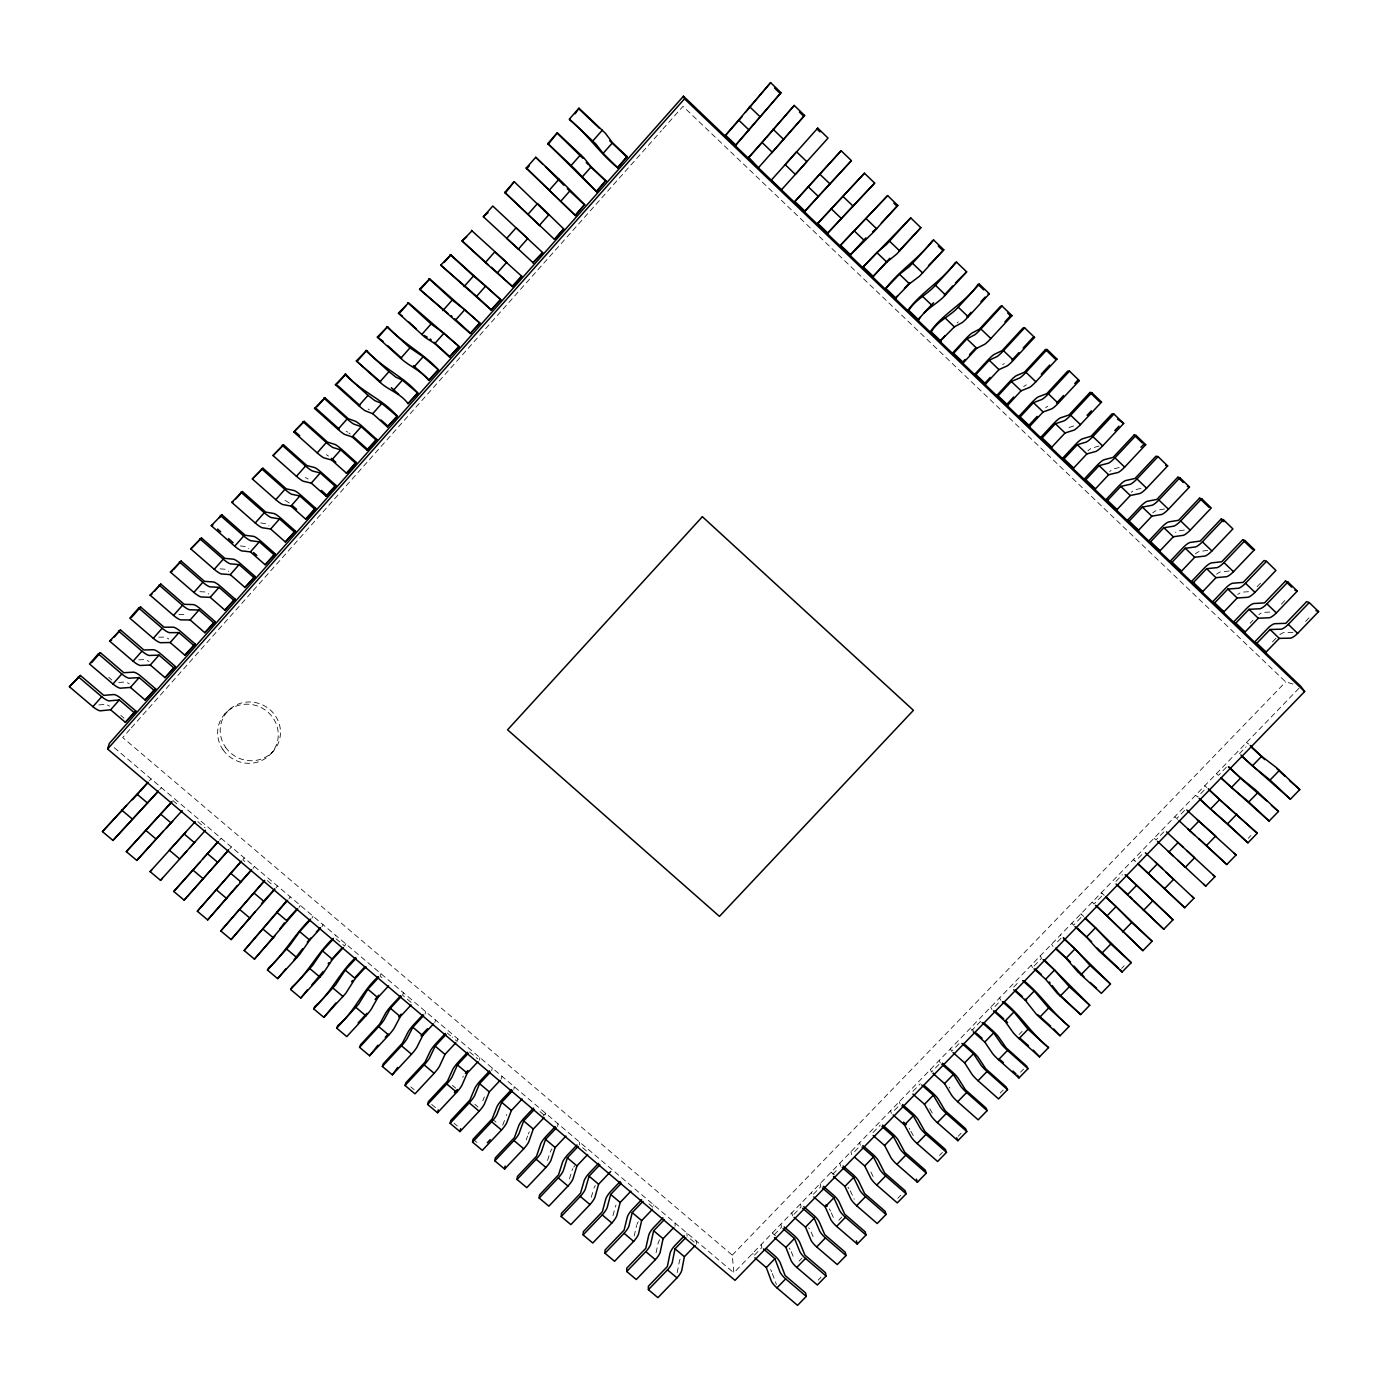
<?xml version="1.0" encoding="UTF-8"?>
<svg xmlns="http://www.w3.org/2000/svg" width="1388" height="1388" viewBox="0 0 1388 1388"><rect width="100%" height="100%" fill="white"/><g stroke="black" fill="none" stroke-linecap="round" stroke-linejoin="round"><path stroke-width="0.75" stroke-dasharray="5 3.75" d="M579.473 1145.031L579.664 1142.133M557.664 1126.553L557.941 1123.742M513.803 1089.389L514.254 1086.7M501.467 1078.944L501.953 1076.273M491.751 1070.703L492.272 1068.066M677.188 1272.657L679.357 1261.553A7.669 2.273 -51.8 0 1 680.901 1257.771M656.073 1252.705L658.033 1243.561A7.686 2.186 -51.6 0 1 659.647 1239.814M479.346 1060.189L479.918 1057.604M634.143 1236.014L636.641 1225.5M457.78 1038.849L457.138 1041.382L452.228 1037.218M612.993 1215.662L615.144 1207.352A7.721 1.995 -51.3 0 1 616.029 1205.079M591.271 1197.341L593.578 1189.152M434.826 1022.488L435.572 1020.007M569.444 1178.933L571.908 1170.847A7.738 1.804 -50.9 0 1 572.862 1168.609M424.988 1014.142L425.752 1011.696M547.531 1160.455L550.151 1152.491A7.755 1.7 -50.7 0 1 552.008 1148.9M526.226 1139.947L527.614 1136.009M403.405 992.75L402.555 995.127L412.427 1003.507M502.699 1125.2L504.902 1119.405M380.954 973.734L380.017 976.042L383.331 978.852M482.798 1100.753L484.36 1096.936M345.751 943.892L344.675 946.096L334.664 937.611L335.775 935.443M321.912 926.802L323.057 924.668M311.849 918.283L313.046 916.167M299.027 907.422L300.276 905.358M288.93 898.869L290.213 896.822M276.056 887.956L277.392 885.96M252.998 868.42L254.42 866.476M244.271 857.888L242.813 859.797L247.185 863.492M229.835 848.797L231.345 846.923M219.599 840.139L221.16 838.3M129.882 729.446L122.699 737.549L732.274 1255.134L733.853 1272.813L1300.834 686.366M131.322 727.833L661.451 130.611M662.891 128.997L683 106.338L1285.704 681.89L1293.269 684.128M271.024 753.632L273.28 751.134M543.072 1116.247L545.744 1113.402L545.432 1116.178L537.399 1109.376M1257.077 586.742L1261.553 582.058M1250.102 623.299L1253.017 620.263M1281.367 604.127L1285.843 599.46M1272.501 641.846L1276.873 637.283M1305.553 621.442L1310.029 616.81M732.274 1255.134L1285.704 681.89M774.244 1234.713L781.444 1227.287L780.906 1224.129M793.884 1214.413L801.102 1206.953L800.494 1203.882M836.235 1170.622L831.88 1175.115L831.169 1172.149L834.414 1174.959M854.592 1151.624L860.421 1145.603L859.606 1142.74M873.017 1132.591L880.304 1125.043M894.41 1110.469L900.257 1104.414L899.303 1101.69M912.922 1091.315L920.279 1083.716M938.861 1064.492L931.504 1072.109L930.428 1069.489L933.673 1072.351M958.987 1043.672L951.613 1051.323L950.45 1048.773M980.657 1021.273L971.774 1030.469L970.542 1027.987L973.422 1030.555M994.97 1006.474L999.429 1001.876M1013.778 987.042L1019.729 980.865M1034.112 965.996L1041.59 958.258L1040.098 956.037M1057.535 941.793L1062.028 937.126L1060.467 934.991M1101.794 896.023L1094.022 904.039L1092.339 902.009M1115.917 881.415L1122.406 874.7M1141.786 854.661L1135.28 861.393L1133.423 859.502L1136.304 862.156M1163.821 831.88L1155.996 839.966L1154.07 838.161M1184.623 810.366L1176.764 818.486L1174.769 816.751L1177.631 819.423M1204.177 790.136L1197.618 796.938L1195.536 795.272M1226.419 767.148L1218.525 775.319L1216.356 773.741M1239.484 753.632L1246.094 746.796M799.106 1261.119L802.004 1258.118M838.838 1220.191L841.753 1217.172M1019.104 1034.476L1022.106 1031.388M818.157 1280.118L821.054 1277.134M897.793 1198.295L900.743 1195.276M939.468 1155.493L942.417 1152.456M958.171 1136.286L961.121 1133.233M1000.193 1093.102L1003.177 1090.048M1020.562 1072.178L1023.563 1069.107M1121.591 968.39L1124.193 965.718M1248.28 838.248L1250.935 835.524M159.741 789.408L161.529 787.759M224.804 713.918L227.354 711.645M149.383 780.646L151.205 779.015M957.165 322.936L958.275 321.947M1073.705 425.96L1070.374 427.018A8.189 1.423 -45.8 0 0 1066.158 429.933M1099.07 446.034L1092.2 447.977A8.172 1.527 -45.7 0 0 1087.932 450.805M1119.231 467.53L1113.939 468.832A8.155 1.631 -45.5 0 0 1109.619 471.59M1141.005 488.455L1135.575 489.6A8.137 1.752 -45.3 0 0 1131.203 492.306M1164.549 508.945L1157.124 510.281A8.12 1.856 -45.1 0 0 1152.682 512.918M1184.294 530.025L1178.585 530.875A8.12 1.961 -44.9 0 0 1175.463 532.367M1207.734 550.429L1199.943 551.383A8.102 2.065 -44.7 0 0 1195.398 553.864M1229.195 571.041L1221.214 571.804A8.085 2.169 -44.5 0 0 1216.599 574.216M98.878 704.948L104.725 704.41A8.155 2.325 39 0 1 109.531 706.145M1248.523 591.704L1242.399 592.138A8.068 2.273 -44.3 0 0 1237.732 594.48M118.778 682.428L124.504 682.046A8.155 2.221 39.2 0 1 129.24 683.85M1269.742 612.091L1263.496 612.386A8.05 2.377 -44.1 0 0 1258.777 614.658M138.748 659.838L144.335 659.612A8.172 2.117 39.4 0 1 149.019 661.503M1292.991 632.338L1284.49 632.546A8.033 2.481 -43.9 0 0 1279.719 634.75M158.787 637.179L164.235 637.109A8.189 1.995 39.6 0 1 168.868 639.07M178.879 614.45L184.205 614.537A8.207 1.891 39.8 0 1 187.311 615.665M199.907 591.687L204.227 591.895A8.207 1.787 40 0 1 208.738 594.012M220.102 568.837L224.318 569.184A8.224 1.666 40.2 0 1 228.777 571.37M240.367 545.918L244.462 546.404A8.241 1.562 40.4 0 1 248.868 548.659M260.684 522.912L264.674 523.536A8.241 1.44 40.6 0 1 269.012 525.879M1246.459 742.597L1248.732 744.072M368.219 408.992L369.399 409.824M1204.68 785.799L1206.814 787.43M410.831 1086.925L414.144 1089.701M431.685 1104.414L436.613 1108.561M454.067 1123.204L457.346 1125.963M473.117 1139.201L478.01 1143.296M452.384 1085.364L455.68 1088.14M474.765 1104.241L478.045 1106.999M492.167 1118.901L497.06 1123.013M114.25 747.681L733.853 1272.813M172.893 800.546L178.792 805.543M197.773 821.627L205.094 827.838M267.381 880.599L271.718 884.277M447.335 1033.071L450.597 1035.847M469.578 1051.93L477.715 1058.818M582.648 1147.72L587.436 1151.78M649.046 1203.969L653.765 1207.976L653.696 1204.888M690.235 1238.877L694.92 1242.833M120.773 715.375L124.035 718.151M772.318 1233.03L775.562 1235.806M108.732 677.361L111.855 680.033M1083.75 916.479L1080.888 913.859L1082.519 915.941L1073.497 925.275L1071.883 923.159M1104.223 895.312L1101.361 892.675L1103.078 894.687M1051.497 944.256L1053.024 946.443M1031.163 965.285L1032.62 967.54M929.769 1108.734L934.089 1116.143M999.568 997.955L1000.904 1000.332M910.84 1131.203L915.022 1138.75M990.685 1007.15L991.986 1009.562M870.883 1172.01L873.364 1177.024M850.254 1190.748L854.262 1199.249M831.291 1212.834L833.598 1218.005M939.225 1060.38L940.335 1062.965M813.073 1236.656L810.852 1231.399A7.669 1.874 45.9 0 0 808.666 1227.86M791.247 1251.629L794.075 1258.76M772.353 1273.611L776.43 1284.473M890.541 1110.73L891.478 1113.488M850.896 1151.745L851.677 1154.643M839.844 1163.179L840.59 1166.111M820.135 1183.565L820.811 1186.567L812.136 1195.536L811.494 1192.5M791.871 1212.8L792.444 1215.905M761.387 1244.342L761.839 1247.552L753.233 1256.452L752.799 1253.208M696.256 1240.959L696.481 1244.169M686.921 1233.047L687.112 1236.222M675.019 1222.949L675.158 1226.107M1045.615 407.812A8.207 1.301 -46 0 1 1047.749 406.268M1023.65 386.732A8.241 1.197 -46.2 0 1 1026.426 384.84M1002.726 364.61A8.259 1.076 -46.4 0 1 1004.305 363.621M346.185 431.373A8.293 0.972 41.3 0 1 347.729 432.171M348.909 432.987A8.293 0.972 41.3 0 1 350.279 434.045M326.336 454.744A8.293 1.093 41.2 0 1 328.488 456.079M305.308 477.611A8.276 1.214 41 0 1 308.119 479.086M284.956 500.6A8.259 1.336 40.8 0 1 289.242 503.029M462.69 1077.331A7.825 1.301 -50.1 0 1 463.384 1076.151M593.908 1188.128A7.721 1.891 -51.1 0 1 595.331 1185.491M528.308 1134.048A7.773 1.596 -50.6 0 1 529.349 1131.862M636.919 1224.459A7.703 2.082 -51.5 0 1 638.289 1221.77M573.712 1167.221A7.738 1.804 -50.9 0 1 574.753 1165.764M506.377 1115.536A7.79 1.509 -50.4 0 1 506.776 1114.564M770.531 1269.534A7.651 2.065 46.2 0 1 771.676 1271.79M789.095 1248.055A7.651 1.978 46 0 1 790.067 1249.391M829.295 1208.913A7.669 1.77 45.7 0 1 830.527 1211.099M949.219 1087.168A7.738 1.18 44.7 0 1 949.808 1088.071M847.981 1187.295A7.686 1.683 45.5 0 1 848.988 1188.596M909.261 1128.392A7.721 1.371 45 0 1 909.799 1129.329M225.515 747.23A30.363 29.148 26 0 0 277.548 744.836A30.363 29.148 26 0 0 247.966 701.998A30.363 29.148 26 0 0 225.515 747.23M222.965 749.711A30.553 29.322 25.9 0 0 275.327 747.317A30.553 29.322 25.9 0 0 245.555 704.219A30.553 29.322 25.9 0 0 222.965 749.711"/><path stroke-width="1.5" d="M673.822 1227.495L663.082 1238.703L660.445 1250.952A7.877 2.256 -51.8 0 1 655.362 1259.662L636.294 1279.51L626.734 1271.512L626.769 1268.164L645.767 1248.332L648.63 1235.615A7.686 2.134 -51.6 0 1 653.592 1227.582L662.961 1217.814M652.412 1209.382L641.672 1220.607L638.827 1232.717A7.877 2.151 -51.6 0 1 633.639 1241.375L614.572 1261.293L604.977 1253.26L605.081 1249.963L624.097 1230.08L627.202 1217.519A7.703 2.047 -51.4 0 1 632.234 1209.521L641.603 1199.718M630.933 1191.164L620.176 1202.459L617.105 1214.396A7.894 2.047 -51.4 0 1 611.848 1223.002L592.763 1243.006L583.134 1234.921L583.324 1231.694L602.34 1211.741L605.671 1199.353A7.721 1.943 -51.2 0 1 610.772 1191.39L620.158 1181.535M610.703 1171.489L598.592 1184.207L595.296 1195.988A7.912 1.961 -51.3 0 1 589.952 1204.558L570.867 1224.632L561.203 1216.513L561.463 1213.338L580.479 1193.316L584.053 1181.101A7.738 1.856 -51 0 1 589.223 1173.172L598.61 1163.3M587.679 1154.538L576.922 1165.903L573.4 1177.51A7.929 1.856 -51.1 0 1 567.97 1186.046L548.867 1206.172L539.169 1198.035L539.516 1194.929L558.549 1174.838L562.348 1162.78A7.755 1.752 -50.8 0 1 567.588 1154.885L576.974 1144.979M565.922 1136.113L555.165 1147.512L551.4 1158.963A7.946 1.752 -50.9 0 1 545.9 1167.447L526.781 1187.642L517.047 1179.47L517.464 1176.417L536.514 1156.256L540.557 1144.389A7.773 1.666 -50.7 0 1 545.883 1136.529L555.269 1126.57M533.46 1108.11L524.074 1118.086A7.773 1.562 -50.5 0 0 518.678 1125.911L514.393 1137.622L495.343 1157.852L494.822 1160.836L504.607 1169.043L505.093 1166.024M695.128 1245.557L684.388 1256.73L681.994 1269.135A7.86 2.342 -52 0 1 676.98 1277.88L657.912 1297.659L648.404 1289.695L648.352 1286.277L667.35 1266.533L669.988 1253.642A7.669 2.238 -51.7 0 1 674.88 1245.574L684.249 1235.823M522.148 1099.036L511.374 1110.504L507.141 1121.625A7.981 1.544 -50.5 0 1 501.467 1130.023L482.347 1150.357L472.527 1142.116L473.117 1139.201L492.167 1118.901L496.696 1107.364A7.79 1.457 -50.3 0 1 502.161 1099.574L511.565 1089.563M685.776 1237.628L675.019 1248.801L672.521 1261.154A7.86 2.308 -51.9 0 1 667.472 1269.864L648.404 1289.695M489.582 1070.929L480.179 1080.992A7.808 1.353 -50.2 0 0 474.644 1088.73L469.855 1100.094L450.805 1120.463L450.111 1123.326L459.983 1131.602L460.625 1128.704M664.418 1219.532L653.661 1230.757L650.937 1242.937A7.877 2.203 -51.7 0 1 645.819 1251.629L626.734 1271.512M642.974 1201.383L632.217 1212.626L629.284 1224.65A7.894 2.117 -51.5 0 1 624.062 1233.307L604.977 1253.26M467.496 1052.243L458.092 1062.323A7.825 1.249 -50 0 0 452.488 1070.027L447.457 1081.217L428.389 1101.656L427.625 1104.449L437.532 1112.76L438.261 1109.932M621.442 1183.149L610.685 1194.443L607.51 1206.293A7.912 2.013 -51.4 0 1 602.219 1214.899L583.134 1234.921M599.824 1164.827L589.067 1176.157L585.667 1187.868A7.929 1.909 -51.2 0 1 580.288 1196.421L561.203 1216.513M107.605 749.017L109.288 743.482L683.469 96.206L1300.834 686.366L1304.651 691.536L735.015 1280.361L107.605 749.017L684.51 98.826L683.469 96.206M455.784 1042.822L444.993 1054.412L440.065 1065.03A8.033 1.232 -50 0 1 434.132 1073.288L414.977 1093.848L405.036 1085.485L405.886 1082.761L424.954 1062.254L430.228 1051.254A7.842 1.145 -49.8 0 1 435.919 1043.585L445.322 1033.453M578.119 1146.453L567.362 1157.818L563.736 1169.355A7.946 1.804 -51 0 1 558.271 1177.874L539.169 1198.035M423.062 1014.593L413.659 1024.76A7.86 1.041 -49.7 0 0 407.899 1032.394L402.364 1043.203L383.279 1063.798L382.342 1066.452L392.336 1074.832L397.645 1067.407M556.328 1127.976L545.553 1139.392L541.702 1150.773A7.946 1.7 -50.8 0 1 536.15 1159.24L517.047 1179.47M544.079 1117.618L533.304 1129.051L529.314 1140.329A7.964 1.648 -50.7 0 1 523.727 1148.778L504.607 1169.043M534.432 1109.446L523.658 1120.897L519.58 1132.105A7.964 1.614 -50.6 0 1 513.942 1140.537L494.822 1160.836M400.716 995.664L391.295 1005.849A7.877 0.937 -49.5 0 0 385.465 1013.448L379.67 1024.084L360.585 1044.748L359.561 1047.333L369.607 1055.765L377.918 1045.199M512.467 1090.829L501.693 1102.315L497.355 1113.367A7.981 1.509 -50.4 0 1 491.647 1121.747L472.527 1142.116M500.114 1080.367L489.339 1091.888L484.88 1102.835A7.998 1.44 -50.3 0 1 479.12 1111.198L459.983 1131.602M490.398 1072.143L479.606 1083.664L475.06 1094.542A7.998 1.405 -50.3 0 1 469.248 1102.87L450.111 1123.326M781.01 92.684L735.224 145.688L781.01 92.684L770.618 82.638L725.022 135.92L742.129 116.644M477.993 1061.647L467.218 1073.184L462.516 1083.959A8.016 1.336 -50.2 0 1 456.669 1092.287L437.532 1112.76M388.588 985.914L377.796 997.625L372.123 1007.705A8.085 0.92 -49.5 0 1 365.929 1015.843L346.757 1036.593L336.677 1028.144L337.787 1025.611C354.773 1011.921 362.008 990.928 378.265 976.649M468.242 1053.371L457.45 1064.943L452.644 1075.648A8.016 1.301 -50.1 0 1 446.763 1083.941L427.625 1104.449M355.727 957.547C339.713 972.016 331.524 992.455 314.903 1006.404L313.705 1008.868L323.838 1017.352L335.896 1003.004M445.982 1034.528L435.19 1046.136L430.159 1056.667A8.033 1.18 -49.9 0 1 424.173 1064.908L405.036 1085.485M433.49 1023.928L422.698 1035.569L417.51 1045.997A8.05 1.128 -49.8 0 1 411.49 1054.221L392.336 1074.832M423.635 1015.6L412.843 1027.241L407.569 1037.599A8.05 1.076 -49.7 0 1 401.496 1045.806L382.342 1066.452M333.085 938.375C317.332 953.053 308.188 972.884 291.914 987.111L290.63 989.505L300.797 998.041L307.511 989.661M770.618 82.638L745.408 112.359M411.091 1004.964L400.282 1016.641L394.869 1026.894A8.068 1.024 -49.6 0 1 388.761 1035.066L369.607 1055.765M401.201 996.584L390.41 1008.278L384.875 1018.462A8.068 0.972 -49.6 0 1 378.716 1026.617L359.561 1047.333M310.357 919.134C294.863 934.003 284.766 953.226 268.838 967.731L267.468 970.073L277.669 978.627L285.841 968.807M378.664 977.499L367.872 989.228L358.572 1004.201L336.677 1028.144M771.676 152.992L804.589 115.447L794.231 105.436L748.201 158.093L765.326 138.904M366.016 966.777L355.207 978.54L345.733 993.374L323.838 1017.352M356.039 958.345L345.23 970.108L335.618 984.855L313.705 1008.868M286.171 901.263L244.184 950.537L254.438 959.143L274.98 935.859M323.3 971.374L311.606 985.185M343.322 947.57L332.513 959.368L322.727 973.977L300.797 998.041M333.311 939.103L322.502 950.901L312.578 965.423L290.63 989.505M794.231 105.436L766.315 137.759M302.601 948.715L294.03 959.837M320.559 928.277L309.732 940.11L299.617 954.493L277.669 978.627M264.605 880.374L220.813 930.932L231.119 939.572L255.375 911.482M310.496 919.776L299.687 931.626L289.415 945.905L267.468 970.073M279.63 929.335L281.955 926.074M297.674 908.914L254.438 959.143M287.594 900.361L244.184 950.537M328.158 963.758L328.973 962.647M240.228 862.364L197.339 911.239L207.68 919.914L237.469 885.371M274.703 889.448L231.119 939.572M351.598 981.767L352.604 980.466M264.57 880.86L220.813 930.932M282.562 925.258L284.453 922.899M251.644 869.912L207.68 919.914M218.246 841.631L173.778 891.46L184.153 900.17L185.853 898.088M241.46 861.289L197.339 911.239M748.653 157.347L758.386 167.827L804.589 115.447M806.827 161.685L796.521 151.778L785.174 164.652L795.341 174.402L828.046 138.089L817.74 128.13L817.011 129.015L819.944 131.86M307.269 942.157L310.947 937.924M228.482 850.289L184.153 900.17M261.551 903.553L274.703 888.927M331.142 959.941L341.708 948.299M199.872 862.382L173.778 891.46M202.561 859.051L217.118 842.794M69.4 686.73L80.365 675.453L103.77 695.371L113.417 694.573A8.155 2.29 39.1 0 1 121.294 698.632L135.972 711.159L125.371 722.333L110.641 709.789L101.324 710.708A8.363 2.412 38.8 0 1 92.892 706.683L69.4 686.73L80.365 675.453M98.322 653.887L89.474 663.95L112.948 683.972A8.38 2.308 39.1 0 0 121.311 688.101L130.42 687.442L139.147 677.587L153.877 690.2L155.699 688.899L141.021 676.338A8.172 2.169 39.3 0 0 133.231 672.191L123.792 672.712L100.404 652.707L98.322 653.887L121.797 673.961A8.38 2.256 39.2 0 0 130.125 678.142L139.147 677.587M109.6 641.082L120.478 629.909L143.866 649.983L153.096 649.723A8.172 2.065 39.5 0 1 160.817 653.974L175.495 666.587L164.999 677.656L150.268 665.026L141.368 665.425A8.38 2.186 39.3 0 1 133.092 661.191L109.6 641.082L111.647 639.955M138.713 608.031L129.813 618.146L153.287 638.341A8.397 2.065 39.5 0 0 161.476 642.679L170.169 642.54L184.899 655.223L195.361 644.206L180.683 631.54A8.189 1.961 39.7 0 0 173.014 627.185L164.01 627.185L140.639 607.024L138.713 608.031L162.188 628.261A8.415 2.03 39.6 0 0 170.36 632.65L178.948 632.616L193.678 645.333L195.361 644.206M150.078 595.14L160.852 584.07L184.222 604.318L193.001 604.578A8.207 1.839 39.9 0 1 200.601 609.02L215.279 621.737L204.869 632.72L190.139 619.968L181.672 619.863A8.415 1.961 39.7 0 1 173.535 615.422L150.078 595.14L151.951 594.185M170.394 572.064L181.134 561.047L204.504 581.364L213.058 581.919A8.224 1.735 40.1 0 1 220.588 586.447L235.249 599.217L224.891 610.13L210.178 597.343L201.919 596.979A8.432 1.839 39.9 0 1 193.869 592.416L170.394 572.064L172.199 571.197M190.798 548.902L201.486 537.954L224.839 558.358L233.167 559.173A8.224 1.614 40.3 0 1 240.644 563.806L255.305 576.61L244.982 587.471L230.269 574.632L222.219 574.007A8.432 1.735 40.1 0 1 214.255 569.34L190.798 548.902L201.486 537.954M211.254 525.67L221.907 514.774L245.242 535.265L253.345 536.341A8.241 1.509 40.5 0 1 260.753 541.077L275.397 553.951L265.143 564.76L250.43 551.869L242.605 550.984A8.449 1.614 40.3 0 1 234.711 546.195L211.254 525.67L212.902 524.976M231.779 502.369L242.38 491.526L265.715 512.103L273.592 513.456A8.259 1.388 40.7 0 1 280.931 518.297L295.575 531.205L285.355 541.962L270.643 529.019L263.043 527.874A8.467 1.492 40.5 0 1 255.219 522.981L231.779 502.369L233.358 501.762M252.373 478.981L262.922 468.207L286.258 488.854L293.892 490.502A8.259 1.284 40.9 0 1 301.161 495.429L315.805 508.39L306.904 518.435L305.638 519.095L290.925 506.1L283.551 504.677A8.484 1.371 40.7 0 1 275.813 499.68L252.373 478.981L262.922 468.207M273.037 455.524L283.534 444.819L306.852 465.553L314.278 467.461A8.276 1.162 41.1 0 1 321.461 472.493L336.104 485.505L327.169 495.585L325.989 496.158L311.276 483.111L304.111 481.428A8.484 1.249 40.9 0 1 296.459 476.31L273.037 455.524L283.534 444.819M293.77 431.998L304.198 421.345L327.533 442.165L334.716 444.351A8.293 1.041 41.2 0 1 341.83 449.486L356.473 462.551L347.503 472.666L346.393 473.135L331.697 460.035L324.757 458.092A8.502 1.128 41.1 0 1 317.193 452.87L293.77 431.998L304.198 421.345M314.556 408.402L324.948 397.783L348.267 418.69L355.207 421.171A8.311 0.937 41.4 0 1 362.268 426.394L376.894 439.528L367.907 449.66L366.866 450.059L352.17 436.908L345.456 434.687A8.519 1.006 41.3 0 1 337.978 429.343L314.556 408.402L315.805 408.159L339.14 429.031M335.41 384.702L345.751 374.17C360.602 391.763 382.515 398.738 397.384 416.417L387.408 426.897L372.713 413.693L366.224 411.195A8.536 0.885 41.5 0 1 358.815 405.747L335.41 384.702L336.59 384.563L359.908 405.522M356.352 360.949L366.64 350.47C381.648 367.681 402.902 375.974 417.944 393.238L408.02 403.665C400.646 393.307 388.588 390.306 379.739 382.064L356.352 360.949L380.746 381.943M377.345 337.111L387.582 326.683C402.798 343.513 423.34 353.107 438.573 369.989L428.684 380.347C421.171 370.405 409.529 366.501 400.733 358.312L377.345 337.111L383.019 341.379M398.408 313.185L408.593 302.827L459.255 346.67L449.417 356.959L434.756 343.599L425.058 337.353L398.408 313.185L402.451 316.169M419.54 289.207L429.673 278.901L480.005 323.265L470.237 333.502L419.54 289.207L448.064 313.567M440.742 265.125L450.822 254.889L500.825 299.791L491.109 309.975L440.742 265.125L470.896 291.289M485.384 262.523L494.753 251.905L521.715 276.247L512.519 286.622L487.032 264.032L462.013 240.974L472.041 230.79M518.852 249.493L483.354 216.736L492.775 206.049L542.673 252.616L533.044 262.679L542.673 252.616M539.845 225.776L504.764 192.429L514.219 181.707L549.11 215.314M526.26 168.035L535.733 157.278L562.244 182.175L584.591 204.574L575.482 215.608L526.26 168.035L575.482 215.608M547.809 143.571L557.317 132.78L583.81 157.781L591.184 166.855L605.827 180.631L596.614 191.787L547.809 143.571L574.302 168.521L596.614 191.787M569.427 119.021L578.97 108.195L605.446 133.317L612.507 142.773L627.133 156.601L617.816 167.896C599.876 153.582 587.592 134.254 569.687 119.941L569.427 119.021L595.92 144.092L603.121 153.374L617.816 167.896M91.573 662.718L100.404 652.707M114.163 637.075L120.478 629.909M131.773 617.105L140.639 607.024M154.502 591.288L160.852 584.07M173.483 569.739L181.134 561.047M219.321 517.689L221.907 514.774M235.943 498.847L242.38 491.526M317.123 406.684L324.948 397.783M337.909 383.088L345.751 374.17M357.445 360.897L366.64 350.47M378.351 337.163L387.582 326.683M399.345 313.341L405.955 305.828M420.391 289.433L429.673 278.901M444.177 262.436L450.822 254.889M462.013 240.974L466.715 236.862M487.986 212.711L483.354 216.736M505.284 193.053L514.219 181.707M526.694 168.763L529.383 165.71M548.156 144.387L557.317 132.78M575.118 113.781L578.97 108.195M92.892 706.683L101.706 696.707A8.363 2.36 38.9 0 0 110.103 700.766L119.333 699.968L134.081 712.53L135.972 711.159M112.948 683.972L121.797 673.961M133.092 661.191L141.958 651.146A8.397 2.134 39.4 0 0 150.216 655.431L159.013 655.136L173.743 667.802L175.495 666.587M153.287 638.341L162.188 628.261M173.535 615.422L182.47 605.307A8.415 1.909 39.8 0 0 190.572 609.8L198.952 610.026L213.665 622.778L215.279 621.737M193.869 592.416L202.822 582.283A8.432 1.787 40 0 0 210.837 586.881L219.009 587.367L233.722 600.171L235.249 599.217M214.255 569.34L223.242 559.173A8.449 1.683 40.2 0 0 231.171 563.892L239.118 564.621L253.848 577.495L255.305 576.61M234.711 546.195L243.733 535.994A8.449 1.562 40.4 0 0 251.575 540.817L259.313 541.823L274.026 554.732L275.397 553.951M255.219 522.981L264.275 512.745A8.467 1.44 40.6 0 0 272.048 517.672L279.561 518.939L294.273 531.899L295.575 531.205M275.813 499.68L284.887 489.409A8.484 1.319 40.8 0 0 292.59 494.458L299.877 495.984L314.573 509.014L315.805 508.39M296.459 476.31L305.568 466.004A8.502 1.197 41 0 0 313.185 471.174L320.264 472.961L334.959 486.026L336.104 485.505M317.193 452.87L326.319 442.529A8.519 1.076 41.2 0 0 333.849 447.804L340.702 449.868L355.397 462.985L356.473 462.551M337.978 429.343L347.139 418.968A8.519 0.954 41.4 0 0 354.582 424.364L361.21 426.689L375.905 439.875L376.894 439.528M358.815 405.747L368.028 395.337L344.623 374.257M379.739 382.064L388.97 371.62L365.582 350.47M400.733 358.312L409.998 347.833L386.61 326.596M421.796 334.491L431.078 323.977L407.69 302.653M442.911 310.582L452.228 300.034L428.857 278.624M464.113 286.587L473.464 276.004L450.094 254.507M528.117 214.168L537.555 203.481L563.684 228.916L554.437 239.361L504.764 192.429M549.596 189.861L559.069 179.139M571.127 165.484L580.635 154.727M592.745 141.021L602.288 130.229M110.641 709.789L119.333 699.968M150.268 665.026L159.013 655.136M170.169 642.54L178.948 632.616M190.139 619.968L198.952 610.026M210.178 597.343L219.009 587.367M230.269 574.632L239.118 564.621M250.43 551.869L259.313 541.823M270.643 529.019L279.561 518.939M290.925 506.1L299.877 495.984M311.276 483.111L320.264 472.961M331.697 460.035L340.702 449.868M352.17 436.908L361.21 426.689M372.713 413.693L381.787 403.457L397.384 416.417M393.325 390.392L402.416 380.139L417.944 393.238M414.006 367.039L423.132 356.733L438.573 369.989M434.756 343.599L443.9 333.276L459.255 346.67M455.559 320.09L464.737 309.732L480.005 323.265M476.431 296.512L485.644 286.102L500.825 299.791M497.372 272.846L506.62 262.401M518.401 249.111L527.666 238.632L516.128 227.736L506.707 238.389L533.443 263.026M539.464 225.29L548.763 214.793M560.613 201.399L569.947 190.867M581.832 177.421L591.184 166.855M603.121 153.374L612.507 142.773M239.76 882.733L250.378 870.953M125.371 722.333L134.081 712.53M130.42 687.442L145.15 700.038L153.877 690.2M164.999 677.656L173.743 667.802M184.899 655.223L193.678 645.333M204.869 632.72L213.665 622.778M224.891 610.13L233.722 600.171M244.982 587.471L253.848 577.495M265.143 564.76L274.026 554.732M285.355 541.962L294.273 531.899M305.638 519.095L314.573 509.014M325.989 496.158L334.959 486.026M346.393 473.135L355.397 462.985M366.866 450.059L375.905 439.875M387.408 426.897L396.465 416.678M408.02 403.665L417.094 393.411M428.684 380.347L437.81 370.076M449.417 356.959L458.578 346.653M470.237 333.502L479.398 323.161M491.109 309.975L500.305 299.6M512.033 286.362L521.715 276.247M575.257 215.088L584.591 204.574M596.476 191.162L605.827 180.631M617.747 167.185L627.133 156.601M155.699 688.899L145.15 700.038M157.486 792.288L112.966 840.434L102.434 831.603L148.03 782.155M140.414 791.108L147.163 783.543M112.966 840.434L158.388 790.934M185.801 832.141L150.095 871.595L160.522 880.339L162.327 878.326M186.686 851.243L181.151 857.42M205.476 830.284L160.522 880.339M182.192 810.575L136.805 860.439L126.325 851.642L171.539 802.073M171.921 801.865L126.325 851.642M136.805 860.439L163.055 831.308M784.584 165.38L817.74 128.13M189.514 848.033L194.771 842.186M354.981 977.603L364.315 967.436M139.06 792.635L132.346 799.783M172.754 821.106L166.161 828.324M179.746 858.981L169.319 850.202L195.24 821.627M785.174 164.652L771.294 180.162L781.427 189.844L806.15 162.431M286.9 920.053L296.234 909.782M841.145 150.737L794.283 202.145L841.145 150.737L851.417 160.644L804.363 211.774L820.325 194.129M228.656 849.907L187.224 896.579M864.446 173.222L817.168 224.023L864.446 173.222L874.666 183.077L827.213 233.618L874.666 183.077M887.643 195.604L839.966 245.797L887.643 195.604L897.81 205.424L873.642 231.969L849.959 255.357L865.904 237.851M881.293 223.034L897.81 205.424M910.736 217.899L862.642 267.485L876.852 252.547L886.568 244.375L910.736 217.899L920.851 227.667L896.683 254.091L886.828 262.106L872.601 277.01L889.795 258.307M898.626 251.297L920.851 227.667M933.708 240.089L932.528 240.523C918.735 258.862 899.042 270.712 885.232 289.086L899.511 274.269L909.539 266.444L933.708 240.089L943.788 249.805L919.619 276.125L909.452 283.794L895.139 298.559L897.793 295.644M316.325 932.025L320.368 927.6M904.403 288.409L909.747 282.579M928.52 265.576L943.788 249.805M956.592 262.176L955.326 262.523C941.793 281.191 921.285 291.879 907.717 310.582L908.776 310.426C915.49 299.461 927.201 294.516 935.443 285.269L956.592 262.176L966.638 271.857L945.488 294.933C937.23 304.18 925.31 308.778 918.683 319.899L917.572 320.003L920.227 317.123M924.2 312.786L933.534 302.723M944.256 295.141L952.689 285.945M955.482 282.892L966.638 271.857M979.373 284.158L978.02 284.419C964.729 303.434 943.441 312.925 930.099 331.975L931.261 331.906C937.768 320.593 949.965 316.464 958.223 307.182L979.373 284.158L989.366 293.805L968.234 316.794A8.502 0.885 -46.7 0 1 961.207 323.126L954.389 326.891L939.919 341.361L945.211 335.601M966.915 316.915L971.132 312.335M980.952 301.647L985.168 297.067M1002.049 306.054L1000.609 306.228L979.564 329.06L972.294 332.877A8.276 0.92 -46.6 0 0 965.632 338.932L952.394 353.281L953.625 353.298L966.915 338.88L973.856 335.271A8.502 0.954 -46.6 0 0 980.917 328.991L1002.049 306.054L1012.008 315.649L990.876 338.551A8.484 1.006 -46.5 0 1 983.762 344.779L976.718 348.284L963.445 362.684L962.179 362.632L965.111 359.44M969.518 354.669L975.4 348.301M358.121 1022.904L366.935 1013.344M1004.912 321.86L1010.516 315.787L1012.008 315.649M1024.639 327.846L1023.095 327.932L1002.067 350.696L994.554 354.235A8.259 1.024 -46.5 0 0 987.805 360.186L974.584 374.5L975.903 374.604L989.176 360.238L996.358 356.872A8.467 1.058 -46.4 0 0 1003.507 350.696L1024.639 327.846L1034.528 337.405L1013.414 360.221A8.467 1.11 -46.3 0 1 1006.231 366.345L998.944 369.607L985.671 383.938L984.318 383.817L990.199 377.467M150.095 871.595L151.934 869.617M385.257 1037.27L388.206 1034.095M1011.939 360.169L1018.948 352.604M1023.147 348.058L1032.967 337.458L1034.528 337.405M1047.107 349.533L1045.494 349.533L1024.465 372.21L1016.71 375.506A8.241 1.145 -46.3 0 0 1009.909 381.37L996.688 395.632L998.093 395.806L1011.349 381.492L1018.757 378.369A8.449 1.18 -46.2 0 0 1025.992 372.314L1047.107 349.533L1056.962 359.058L1035.864 381.787A8.449 1.232 -46.1 0 1 1028.595 387.807L1021.082 390.809L1007.809 405.105L1006.387 404.897L1013.726 396.985M427.504 1028.699L423.461 1033.054A7.86 1.093 -49.7 0 0 421.015 1035.882M1041.295 374.118L1049.71 365.061M1069.489 371.134L1067.788 371.064L1046.778 393.654L1038.762 396.69A8.224 1.249 -46.1 0 0 1031.891 402.451L1018.688 416.66L1020.163 416.921L1033.435 402.659L1041.069 399.779A8.432 1.301 -46 0 0 1048.391 393.828L1069.489 371.134L1079.309 380.624L1058.211 403.266A8.432 1.353 -45.9 0 1 1050.855 409.182L1043.117 411.941L1029.861 426.185L1028.335 425.89L1037.148 416.435M821.523 192.811L823.344 190.885M1056.563 403.058L1063.555 395.528M1074.763 383.504L1077.574 380.503L1079.309 380.624M1091.766 392.648L1089.979 392.474L1068.986 414.995L1060.744 417.771A8.207 1.371 -45.9 0 0 1053.787 423.444L1040.601 437.602L1042.162 437.931L1055.4 423.722L1063.277 421.102A8.415 1.423 -45.8 0 0 1070.686 415.238L1091.766 392.648L1101.534 402.086L1080.454 424.641A8.415 1.475 -45.7 0 1 1073.028 430.454L1065.047 432.969L1051.792 447.162L1050.196 446.78M454.397 1092.668L457.329 1089.528M1087.116 415.359L1091.315 410.865M1113.939 414.058L1112.083 413.815L1091.089 436.231L1082.605 438.764A8.189 1.475 -45.7 0 0 1075.596 444.351L1062.41 458.456L1064.041 458.873L1077.296 444.715L1085.399 442.321A8.397 1.527 -45.6 0 0 1092.877 436.578L1113.939 414.058L1123.673 423.444L1102.61 445.93A8.397 1.579 -45.5 0 1 1095.097 451.638L1086.891 453.911L1073.653 468.051L1071.97 467.6M1114.772 430.627L1118.971 426.151M1136.026 435.381L1134.083 435.034L1113.107 457.381L1104.38 459.671A8.172 1.596 -45.5 0 0 1097.301 465.154L1084.115 479.207L1085.85 479.71L1099.088 465.605L1107.416 463.453A8.38 1.648 -45.4 0 0 1114.963 457.814L1136.026 435.381L1145.707 444.715L1124.662 467.114A8.38 1.7 -45.4 0 1 1117.062 472.718L1108.63 474.765L1095.41 488.854L1093.657 488.316M487.309 1142.74L490.224 1139.617M1140.936 447.335L1143.729 444.351L1145.707 444.715M1158.008 456.6L1155.978 456.184L1135.02 478.444L1126.067 480.474A8.155 1.7 -45.4 0 0 1118.919 485.869L1105.75 499.888L1107.537 500.461L1120.775 486.39L1129.329 484.499A8.363 1.752 -45.2 0 0 1136.963 478.947L1158.008 456.6L1167.655 465.9L1146.609 488.212A8.363 1.804 -45.2 0 1 1138.941 493.712L1130.283 495.516L1117.062 509.552L1115.241 508.945M1179.904 477.732L1177.787 477.229L1156.846 499.42L1147.65 501.207A8.137 1.804 -45.2 0 0 1140.45 506.516L1127.282 520.465L1129.155 521.125L1142.376 507.106L1151.155 505.44A8.345 1.874 -45 0 0 1158.859 499.992L1179.904 477.732L1189.499 486.997L1168.47 509.223A8.345 1.926 -45 0 1 1160.732 514.618L1151.849 516.197L1138.628 530.181L1136.72 529.487M1201.696 498.76L1199.51 498.188L1178.568 520.292L1169.147 521.836A8.12 1.909 -45 0 0 1161.877 527.058L1148.709 540.956L1150.669 541.684L1163.89 527.735L1172.895 526.295A8.328 1.978 -44.8 0 0 1180.668 520.951L1201.696 498.76L1211.256 507.991L1190.227 530.147A8.328 2.03 -44.8 0 1 1182.42 535.438L1173.328 536.774L1160.108 550.706L1158.13 549.943M1223.401 519.702L1221.128 519.06L1200.204 541.077L1190.557 542.378A8.102 2.03 -44.8 0 0 1183.218 547.514L1170.067 561.359L1172.097 562.175L1185.3 548.26L1194.53 547.063A8.311 2.099 -44.6 0 0 1202.39 541.823L1223.401 519.702L1232.908 528.897L1211.898 550.967A8.311 2.134 -44.6 0 1 1204.021 556.172L1194.704 557.265L1181.5 571.162L1179.436 570.312M1245.001 540.557L1242.659 539.828L1221.735 561.776L1211.863 562.834A8.085 2.134 -44.6 0 0 1204.472 567.883L1191.32 581.693L1193.42 582.561L1206.623 568.698L1216.062 567.727A8.293 2.203 -44.4 0 0 1223.99 562.591L1245.001 540.557L1254.474 549.7L1233.481 571.7A8.293 2.256 -44.4 0 1 1225.517 576.801L1215.975 577.668L1202.789 591.514L1200.637 590.594M1266.498 561.325L1264.086 560.509L1243.18 582.387L1233.082 583.203A8.068 2.238 -44.4 0 0 1225.621 588.165L1212.487 601.924L1214.674 602.878L1227.86 589.067L1237.506 588.321A8.276 2.308 -44.2 0 0 1245.522 583.272L1266.498 561.325L1275.936 570.433L1254.96 592.346A8.276 2.36 -44.1 0 1 1246.927 597.343L1237.176 597.985L1223.99 611.778L1221.77 610.789M1287.925 581.988L1285.427 581.104L1264.537 602.895L1254.214 603.485A8.05 2.342 -44.2 0 0 1246.702 608.36L1233.568 622.067L1235.823 623.091L1249.009 609.332L1258.864 608.812A8.259 2.412 -44 0 0 1266.949 603.867L1287.925 581.988L1297.312 591.062L1276.353 612.906A8.259 2.464 -43.9 0 1 1268.233 617.799L1258.274 618.233L1245.105 631.974L1242.815 630.915M1309.248 602.583L1306.681 601.611L1285.809 623.333L1275.26 623.68A8.033 2.429 -44 0 0 1267.678 628.469L1254.544 642.124L1256.886 643.234L1270.055 629.51L1280.135 629.215A8.241 2.516 -43.8 0 0 1288.29 624.374L1309.248 602.583L1318.6 611.605L1297.641 633.362A8.241 2.568 -43.7 0 1 1289.469 638.168L1279.285 638.376L1270.055 629.51M1263.757 650.937L1266.116 652.065L1279.285 638.376M766.263 1248.506L774.4 1255.446A7.651 2.03 46.1 0 1 780.282 1262.924L785.122 1275.52L805.63 1292.974L806.255 1296.409L797.527 1305.362L776.95 1287.873A7.825 2.134 46.4 0 1 770.826 1279.719L766.315 1267.574L774.903 1258.69L763.469 1248.94M784.168 1226.923L793.936 1235.285A7.651 1.926 46 0 1 799.87 1242.728L804.919 1255.134L825.409 1272.657L826.103 1276.006L817.359 1284.993L796.781 1267.435A7.842 2.03 46.2 0 1 790.605 1259.332L785.868 1247.378L794.509 1238.46L783.075 1228.675M803.756 1206.675L813.507 1215.073A7.669 1.839 45.8 0 1 819.51 1222.464L824.767 1234.678L845.257 1252.271L846.021 1255.55L837.259 1264.555L816.682 1246.945A7.842 1.926 46 0 1 810.436 1238.894L805.508 1227.113L814.149 1218.178L802.732 1208.358M823.396 1186.358L833.147 1194.79A7.686 1.735 45.6 0 1 839.202 1202.147L844.685 1214.153L865.158 1231.815L866.008 1235.042L857.211 1244.064L836.652 1226.385A7.86 1.822 45.8 0 1 830.319 1218.386L825.183 1206.797L833.876 1197.827L822.442 1187.972M843.089 1165.989L852.839 1174.456A7.686 1.631 45.4 0 1 858.964 1181.778L864.655 1193.593L885.128 1211.308L886.047 1214.465L877.216 1223.522L856.674 1205.756A7.877 1.735 45.7 0 1 850.271 1197.827L844.928 1186.41L853.637 1177.423L842.221 1167.534M862.85 1145.568L872.601 1154.053A7.703 1.527 45.3 0 1 878.778 1161.34L884.677 1172.947L905.15 1190.748L906.138 1193.819L897.29 1202.91L876.748 1185.074A7.877 1.631 45.5 0 1 870.276 1177.197L864.724 1165.972L873.468 1156.967L862.052 1147.026M882.664 1125.078L892.415 1133.597A7.721 1.44 45.1 0 1 898.643 1140.832L904.785 1152.248L925.223 1170.119L926.299 1173.12L917.416 1182.229L896.891 1164.341A7.894 1.527 45.3 0 1 890.35 1156.499L884.59 1145.482L893.351 1136.442L881.935 1126.466M902.547 1104.536L912.28 1113.089A7.721 1.336 44.9 0 1 918.578 1120.272L924.929 1131.498L945.367 1149.42L946.512 1152.352L937.611 1161.496L917.086 1143.539A7.912 1.423 45.1 0 1 910.476 1135.748L904.508 1124.922L913.287 1115.848L901.888 1105.837M924.096 1085.347L932.216 1092.512A7.738 1.232 44.8 0 1 938.583 1099.643L945.141 1110.66L965.58 1128.67L966.794 1131.532L957.859 1140.693L937.351 1122.666A7.912 1.319 44.9 0 1 930.671 1114.946L924.495 1104.293L933.291 1095.201L921.719 1085M942.469 1063.243L952.203 1071.866A7.755 1.128 44.6 0 1 958.622 1078.962L965.423 1089.788L985.844 1107.85L987.128 1110.643L978.176 1119.838L957.668 1101.742A7.929 1.214 44.8 0 1 950.919 1094.056L944.534 1083.612L953.365 1074.486L941.793 1064.249M963.602 1043.481L972.259 1051.167A7.755 1.024 44.4 0 1 978.748 1058.229L985.758 1068.829L1006.161 1086.977L1007.532 1089.684L998.545 1098.914L978.054 1080.749A7.946 1.11 44.6 0 1 971.236 1073.115L964.625 1062.861L973.491 1053.718L961.919 1043.429M983.728 1022.696L992.368 1030.399A7.773 0.92 44.3 0 1 998.909 1037.409L1006.144 1047.819L1026.547 1066.036L1028.005 1068.673L1018.983 1077.938L998.51 1059.686A7.946 1.006 44.4 0 1 991.605 1052.121L984.786 1042.058L993.669 1032.88L982.114 1022.557M1003.888 1001.841C1020.805 1015.253 1031.752 1034.216 1048.53 1047.593L1039.491 1056.875L1019.018 1038.571A7.964 0.885 44.2 0 1 1012.043 1031.058L1004.999 1021.186L1013.917 1011.991L1002.362 1001.633M1024.118 980.917C1040.879 994.467 1052.468 1012.928 1069.107 1026.461L1060.05 1035.76L1036.61 1014.559L1025.281 1000.262L1034.216 991.032L1022.661 980.622M1044.418 959.941L1089.754 1005.242L1080.662 1014.593L1057.24 993.322L1045.615 979.269L1054.585 970.004L1043.047 959.576M1063.329 937.594L1110.469 983.971L1101.361 993.34L1077.921 971.999L1066.019 958.206L1075.006 948.924L1063.468 938.444M1085.19 917.798L1131.255 962.647L1122.094 972.034L1098.671 950.624L1086.474 937.091L1095.496 927.774L1085.416 918.578M1105.663 896.631L1152.092 941.238L1142.914 950.659L1106.999 915.907L1116.056 906.572L1105.958 897.325M1127.577 894.653L1136.668 885.284L1172.999 919.776L1163.786 929.231L1116.056 884.069M1148.223 873.347L1157.332 863.943L1193.958 898.244L1184.727 907.717L1138.16 864.047M1168.939 851.972L1178.065 842.551L1214.986 876.643L1205.721 886.151L1157.436 841.302M1179.071 820.759L1189.707 830.527L1198.868 821.071L1215.715 835.992L1206.432 845.57L1198.746 838.56M1199.059 798.274L1210.544 809.013L1219.74 799.54L1257.25 833.251L1247.933 842.828L1199.822 799.297M1221.388 778.009L1231.451 787.447L1240.664 777.939L1255.064 789.494L1278.469 811.46L1269.118 821.054L1220.659 777.766M1240.924 754.985L1252.41 765.812L1261.657 756.269L1276.353 767.564L1299.758 789.581L1290.389 799.21L1241.531 756.182M776.95 1287.873L785.66 1278.886A7.825 2.082 46.3 0 1 779.518 1270.749L774.903 1258.69M796.781 1267.435L805.543 1258.43A7.842 1.978 46.1 0 1 799.332 1250.345L794.509 1238.46M816.682 1246.945L825.461 1237.905A7.86 1.891 45.9 0 1 819.18 1229.872L814.149 1218.178M836.652 1226.385L845.448 1217.311A7.86 1.787 45.8 0 1 839.098 1209.347L833.876 1197.827M856.674 1205.756L865.505 1196.664A7.877 1.683 45.6 0 1 859.068 1188.753L853.637 1177.423M876.748 1185.074L885.596 1175.966A7.894 1.579 45.4 0 1 879.107 1168.089L873.468 1156.967M896.891 1164.341L905.774 1155.198A7.894 1.475 45.2 0 1 899.198 1147.373L893.351 1136.442M917.086 1143.539L926.004 1134.36A7.912 1.371 45 0 1 919.359 1126.605L913.287 1115.848M937.351 1122.666L946.286 1113.471A7.929 1.267 44.9 0 1 939.572 1105.768L933.291 1095.201M957.668 1101.742L966.638 1092.512A7.929 1.162 44.7 0 1 959.854 1084.861L953.365 1074.486M978.054 1080.749L987.042 1071.484A7.946 1.058 44.5 0 1 980.188 1063.885L973.491 1053.718M998.51 1059.686L1007.532 1050.404A7.964 0.954 44.3 0 1 1000.592 1042.856L993.669 1032.88M1019.018 1038.571L1028.057 1029.254L1048.53 1047.593M1039.595 1017.387L1048.651 1008.035L1069.107 1026.461M1060.224 996.133L1069.315 986.764L1089.754 1005.242M1080.922 974.827L1090.048 965.423L1110.469 983.971M1101.673 953.435L1110.834 944.014L1131.255 962.647M1122.493 931.99L1131.671 922.534L1152.092 941.238M1143.382 910.493L1152.595 901.003M1164.341 888.91L1173.571 879.402L1166.024 872.306M1210.544 809.013L1227.565 823.778L1236.899 814.183M1231.451 787.447L1248.784 801.952L1258.135 792.305M1252.41 765.812L1270.055 780.039L1279.441 770.375M1189.707 830.527L1226.801 864.516L1236.083 854.973L1196.786 819.336M823.83 190.382L851.417 160.644M126.534 805.456L102.434 831.603M872.601 231.744L875.672 229.228M987.961 294.03L989.366 293.805M1056.962 359.058L1055.314 359.024L1045.494 349.533M1101.534 402.086L1099.712 401.878L1089.979 392.474M1123.673 423.444L1117.618 419.159M1165.59 465.448L1167.655 465.9M1187.365 486.459L1189.499 486.997M1254.474 549.7L1252.097 548.937L1242.659 539.828M1294.796 590.143L1297.312 591.062M1315.998 610.616L1318.6 611.605M381.787 403.457L374.899 400.681L368.028 395.337M402.416 380.139L395.788 377.068L388.97 371.62M423.132 356.733L409.998 347.833M424.155 335.41L427.209 337.163M443.9 333.276L431.078 323.977M1299.758 789.581L1289.469 780.577M464.737 309.732L452.228 300.034M1278.469 811.46L1271.391 805.318M485.644 286.102L473.464 276.004M1257.25 833.251L1224.025 803.687M1245.765 782.797L1266.706 800.928M430.124 339.002L431.252 339.904M488.645 265.056L462.707 241.408M491.335 267.242L512.519 286.622M450.892 315.527L452.002 316.447M1244.915 782.138L1228.397 766.922M1233.845 853.1L1236.083 854.973M121.658 810.054L132.19 818.92M145.549 830.163L156.011 838.994M192.984 870.137L203.359 878.882M216.545 889.986L226.886 898.695M240.02 909.765L250.308 918.44M263.39 929.44L273.627 938.08M286.639 949.045L296.858 957.651M309.819 968.564L319.969 977.117M332.877 987.996L342.992 996.515M355.849 1007.341L365.929 1015.843M378.716 1026.617L388.761 1035.066M401.496 1045.806L411.49 1054.221M424.173 1064.908L434.132 1073.288M446.763 1083.941L456.669 1092.287M469.248 1102.87L479.12 1111.198M491.647 1121.747L501.467 1130.023M513.942 1140.537L523.727 1148.778M536.15 1159.24L545.9 1167.447M558.271 1177.874L567.97 1186.046M580.288 1196.421L589.952 1204.558M602.219 1214.899L611.848 1223.002M624.062 1233.307L633.639 1241.375M645.819 1251.629L655.362 1259.662M667.472 1269.864L676.98 1277.88M391.295 387.686L398.651 394.209M137.204 794.3L147.544 803.062M160.713 814.166L171.019 822.893M184.118 833.945L194.389 842.637M207.419 853.655L217.656 862.295M230.634 873.26L240.818 881.866M253.744 892.796L263.894 901.367M276.767 912.246L286.865 920.782M299.687 931.626L309.732 940.11M322.502 950.901L332.513 959.368M345.23 970.108L355.207 978.54M367.872 989.228L377.796 997.625M390.41 1008.278L400.282 1016.641M412.843 1027.241L422.698 1035.569M435.19 1046.136L444.993 1054.412M457.45 1064.943L467.218 1073.184M479.606 1083.664L489.339 1091.888M501.693 1102.315L511.374 1110.504M523.658 1120.897L533.304 1129.051M545.553 1139.392L555.165 1147.512M567.362 1157.818L576.922 1165.903M589.067 1176.157L598.592 1184.207M610.685 1194.443L620.176 1202.459M632.217 1212.626L641.672 1220.607M653.661 1230.757L663.082 1238.703M675.019 1248.801L684.388 1256.73M1264.78 759.618L1250.744 746.657M78.231 676.719L101.706 696.707M785.66 1278.886L806.255 1296.409M754.864 1257.84L766.315 1267.574M774.435 1237.593L785.868 1247.378M805.543 1258.43L826.103 1276.006M471.729 291.966L472.822 292.92M118.483 631.002L141.958 651.146M825.461 1237.905L846.021 1255.55M794.075 1217.311L805.508 1227.113M845.448 1217.311L866.008 1235.042M813.767 1196.942L825.183 1206.797M159.013 584.99L182.47 605.307M865.505 1196.664L886.047 1214.465M833.511 1176.538L844.928 1186.41M854.939 1157.471L864.724 1165.972M179.364 561.88L202.822 582.283M885.596 1175.966L906.138 1193.819M199.785 538.683L223.242 559.173M905.774 1155.198L926.299 1173.12M873.173 1135.523L884.59 1145.482M220.276 515.434L243.733 535.994M926.004 1134.36L946.512 1152.352M253.518 552.511L256.78 555.374M893.109 1114.928L904.508 1124.922M217.586 529.071L220.692 531.795M228.482 538.613L233.149 542.708M240.835 492.098L264.275 512.745M946.286 1113.471L966.794 1131.532M912.905 1094.108L924.495 1104.293M292.243 505.492L296.65 509.379M932.944 1073.375L944.534 1083.612M1222.949 802.767L1208.983 789.824M261.464 468.676L284.887 489.409M966.638 1092.512L987.128 1110.643M282.146 445.184L305.568 466.004M987.042 1071.484L1007.532 1089.684M321.305 490.38L327.169 495.585M953.053 1052.607L964.625 1062.861M1194.842 835.316L1187.66 828.757M413.364 365.634L428.024 378.907M302.896 421.622L326.319 442.529M1007.532 1050.404L1028.005 1068.673M335.792 462.221L332.86 459.619A8.293 1.093 41.2 0 0 331.35 458.318M976.302 1033.123L982.062 1038.259M973.214 1031.752L984.786 1042.058M295.106 431.685L299.773 435.832M1000.314 1059.877L1003.437 1062.67M1012.858 1071.068L1015.999 1073.861M353.263 436.561L367.907 449.66M995.005 1011.019L1003.645 1018.757M993.444 1010.846L1004.999 1021.186M1020.735 1038.831L1028.577 1045.858M1033.279 1050.074L1039.491 1056.875M474.123 294.065L491.664 310.131M434.028 342.281L450.146 356.942M381.041 420.009L388.362 426.584M1015.218 990.13L1022.418 996.601M1013.726 989.87L1025.281 1000.262M1038.085 1014.923L1050.629 1026.2M1053.77 1029.011L1060.05 1035.76M323.734 397.974L347.139 418.968M454.761 318.858L470.862 333.571M1035.483 969.171L1041.243 974.376M1034.06 968.841L1045.615 979.269M1212.834 874.683L1214.986 876.643M1055.817 948.16L1070.53 962.023M1055.921 949.062L1066.019 958.206M387.668 345.612L401.653 358.278M1083.959 976.77L1073.896 966.065M1090.222 982.444L1096.485 988.135M1077.643 928.399L1091.662 941.741M1074.937 926.594L1086.474 937.091M408.662 321.825L416.417 328.887M1118.728 968.304L1097.179 948.056M1186.983 850.688L1194.617 857.732L1185.352 867.274L1177.753 860.213M1183.218 847.322L1177.423 841.978M1096.641 905.948L1142.914 950.659M1095.462 905.358L1106.999 915.907M1117.167 884.746L1127.125 893.907M507.123 262.748L471.399 230.321M1137.726 863.475L1184.727 907.717M1126.206 875.394L1172.999 919.776M1125.148 874.683L1136.668 885.284M1145.378 852.77L1157.332 863.943M1131.671 922.534L1116.056 906.572M1110.834 944.014L1095.496 927.774M1090.048 965.423L1075.006 948.924M1069.315 986.764L1054.585 970.004M1048.651 1008.035L1034.216 991.032M1028.057 1029.254L1013.917 1011.991M1166.562 831.863L1178.065 842.551M1168.332 851.382L1173.311 856.014M1155.406 862.052L1162.485 868.697M1186.757 809.985L1198.868 821.071M1206.432 845.57L1226.801 864.516M1227.565 823.778L1247.933 842.828M542.326 163.853L535.733 157.278M545.415 166.768L563.875 185.211M1208.237 788.766L1219.74 799.54M584.782 205.146L567.31 188.751M1203.604 884.156L1205.721 886.151M557.629 133.647L582.977 158.353M1229.178 767.13L1240.664 777.939M605.931 181.29L589.883 166.178M1248.784 801.952L1269.118 821.054M1250.172 745.425L1261.657 756.269M627.168 157.365L609.731 140.795M1270.055 780.039L1290.389 799.21M579.195 109.149L599.321 128.182M1277.012 768.796L1284.802 776.152M725.369 135.07L735.64 144.89M794.925 201.572L805.04 211.236M817.896 223.537L827.977 233.167M840.764 245.398L850.792 254.993M863.544 267.173L873.52 276.715M886.203 288.843L896.162 298.351M908.776 310.426L918.683 319.899M931.261 331.906L941.116 341.344M953.625 353.298L963.445 362.684M975.903 374.604L985.671 383.938M998.093 395.806L1007.809 405.105M1020.163 416.921L1029.861 426.185M1042.162 437.931L1051.792 447.162M1064.041 458.873L1073.653 468.051M1085.85 479.71L1095.41 488.854M1107.537 500.461L1117.062 509.552M1129.155 521.125L1138.628 530.181M1150.669 541.684L1160.108 550.706M1172.097 562.175L1181.5 571.162M1193.42 582.561L1202.789 591.514M1214.674 602.878L1223.99 611.778M1235.823 623.091L1245.105 631.974M1256.886 643.234L1266.116 652.065M684.51 98.826L1304.651 691.536M749.364 106.46L759.774 116.453M772.995 129.171L783.353 139.13M819.926 174.281L830.197 184.136M843.245 196.68L853.464 206.5M866.442 218.974L876.626 228.76M889.552 241.182L899.684 250.916M912.541 263.269L922.638 272.968M935.443 285.269L945.488 294.933M958.223 307.182L968.234 316.794M980.917 328.991L990.876 338.551M1003.507 350.696L1013.414 360.221M1025.992 372.314L1035.864 381.787M1048.391 393.828L1058.211 403.266M1070.686 415.238L1080.454 424.641M1092.877 436.578L1102.61 445.93M1114.963 457.814L1124.662 467.114M1136.963 478.947L1146.609 488.212M1158.859 499.992L1168.47 509.223M1180.668 520.951L1190.227 530.147M1202.39 541.823L1211.898 550.967M1223.99 562.591L1233.481 571.7M1245.522 583.272L1254.96 592.346M1266.949 603.867L1276.353 612.906M1288.29 624.374L1297.641 633.362M738.728 120.114L748.982 129.952M761.995 142.426L772.214 152.229M808.25 186.773L818.365 196.471M831.221 208.79L841.284 218.454M854.088 230.72L864.117 240.332M876.852 252.547L886.828 262.106M899.511 274.269L909.452 283.794M922.083 295.904L931.973 305.395M944.551 317.436L954.389 326.891M966.915 338.88L976.718 348.284M989.176 360.238L998.944 369.607M1011.349 381.492L1021.082 390.809M1033.435 402.659L1043.117 411.941M1055.4 423.722L1065.047 432.969M1077.296 444.715L1086.891 453.911M1099.088 465.605L1108.63 474.765M1120.775 486.39L1130.283 495.516M1142.376 507.106L1151.849 516.197M1163.89 527.735L1173.328 536.774M1185.3 548.26L1194.704 557.265M1206.623 568.698L1215.975 577.668M1227.86 589.067L1237.176 597.985M1249.009 609.332L1258.274 618.233M774.504 87.999L780.42 93.725M799.488 112.116L803.912 116.384M893.872 203.203L896.769 205.997M938.271 246.058L942.573 250.204M978.02 284.419L983.71 289.901M1007.688 313.046L1010.516 315.787M1134.083 435.034L1142.359 443.015M1177.787 477.229L1183.27 482.504M1199.51 498.188L1209.035 507.383M1221.128 519.06L1223.834 521.662M1285.427 581.104L1291.673 587.124M1129.815 896.457L1132.747 899.372M1025.194 999.134L1026.53 1000.436M1191.876 896.197L1193.958 898.244M588.495 164.808L586.239 162.517M1006.335 1021.29L1007.584 1022.592M1134.204 900.864L1163.786 929.231M1049.224 981.993L1050.161 983.034M1052.139 985.515L1058.645 993.739L1080.662 1014.593M1120.29 969.744L1122.094 972.034M554.437 239.361L563.684 228.916M1017.578 1075.249L1018.983 1077.938M956.679 1137.813L957.859 1140.693M916.392 1179.193L917.416 1182.229M856.396 1240.82L857.211 1244.064M465.396 1073.375A7.825 1.301 -50.1 0 1 467.825 1070.547M398.686 1017.005A7.877 0.989 -49.6 0 1 401.149 1014.177M375.124 999.481A7.894 0.885 -49.4 0 1 378.733 995.231M825.825 1204.923A7.669 1.77 45.7 0 1 827.109 1206.259M903.536 1122.111A7.721 1.371 45 0 1 906.173 1124.662M702.38 516.718L507.574 729.81L719.452 916.375L913.425 710.326L702.38 516.718"/></g></svg>
